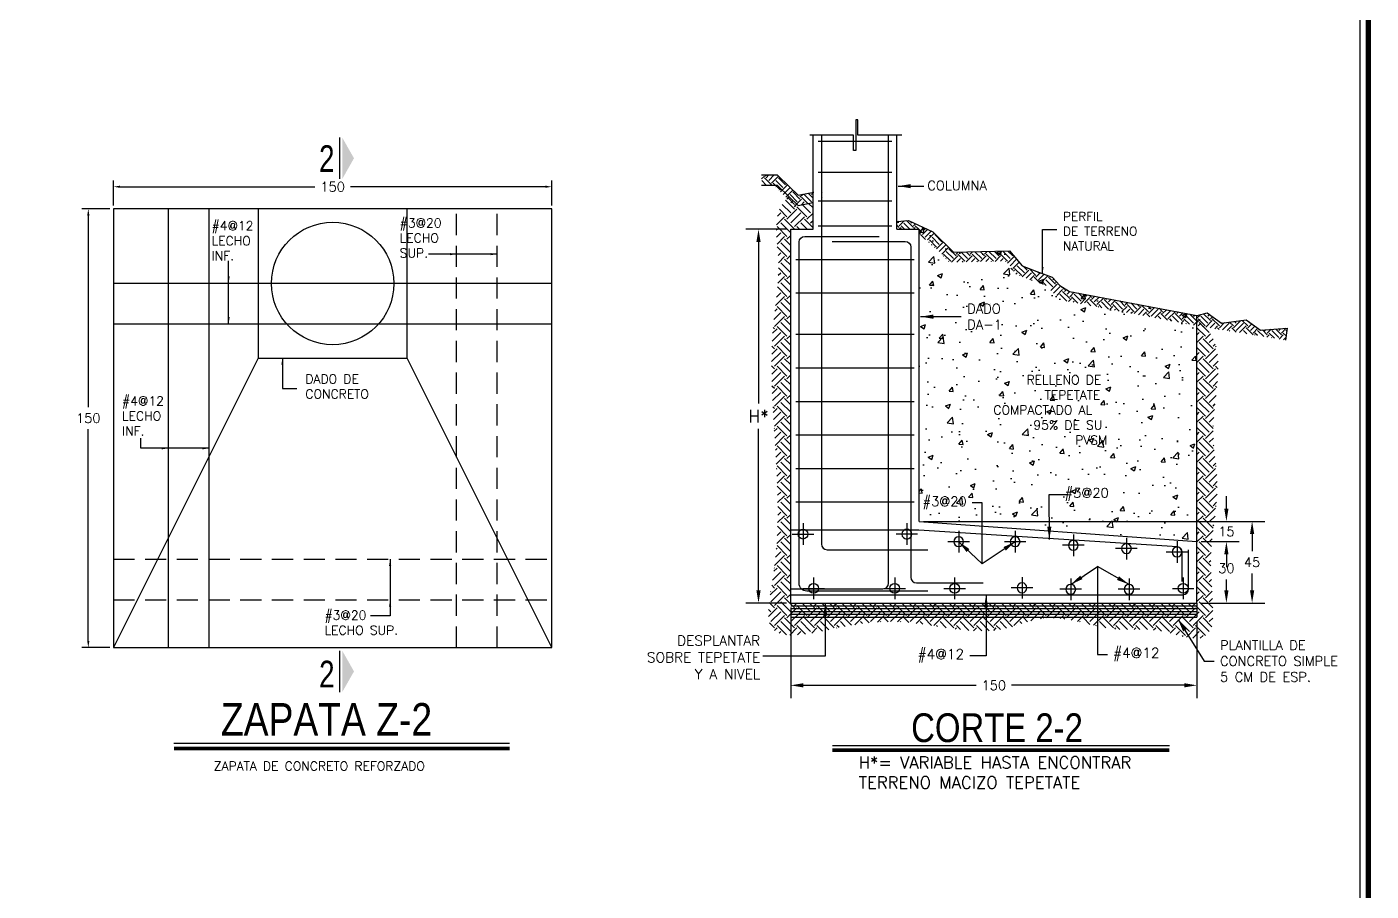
# Model space of a CAD drawing. Header units: millimetres. Extents: x -478 to -58, y -79 to 80.
# Drawn here: x -453.93 to -434.86, y 42.18 to 54.44 of the extents above; entities that cross this region are included whole.
import ezdxf

# ---------------------------------------------------------------- set-up
doc = ezdxf.new("R2010")
doc.units = ezdxf.units.MM
doc.header["$MEASUREMENT"] = 0
doc.linetypes.add('DASHED2', pattern=[0.375, 0.25, -0.125])
doc.layers.get('Defpoints').update_dxf_attribs({"color": 71})
for name, color, linetype in [('.5', 5, 'Continuous'), ('ACERO', 40, 'Continuous'), ('ACEROP', 40, 'DASHED2'), ('cimentacion', 2, 'Continuous'), ('Cotas', 1, 'Continuous'), ('L1', 1, 'Continuous'), ('L2', 4, 'Continuous'), ('texto', 5, 'Continuous'), ('textos', 24, 'Continuous')]:
    doc.layers.add(name, color=color, linetype=linetype)
doc.styles.add('GRAN', font='swissck.ttf', dxfattribs={"height": 0.3})
doc.styles.add('PEQ', font='simplex.shx', dxfattribs={"height": 0.09})
doc.styles.add('ROMANS', font='simplex.shx')
doc.dimstyles.new('STANDARD$0', dxfattribs={"dimtxt": 0.135, "dimasz": 0.095, "dimexe": 0.09, "dimexo": 0.05, "dimgap": 0.09, "dimtad": 0, "dimtih": 1, "dimtoh": 1, "dimdec": 0, "dimlfac": 100, "dimzin": 0, "dimdsep": 46, "dimtxsty": 'ROMANS', "dimcen": 0.09, "dimclrd": 1, "dimclre": 1, "dimclrt": 5, "dimadec": 0, "dimazin": 0, "dimtfac": 1, "dimtdec": 0, "dimtofl": 0, "dimtmove": 0, "dimatfit": 1, "dimfxl": 1, "dimtolj": 1, "dimtzin": 0, "dimarcsym": 0})
doc.dimstyles.new('STANDARD$7', dxfattribs={"dimtxt": 0.6, "dimasz": 0.09, "dimexe": 0.18, "dimexo": 0.0625, "dimgap": 0.09, "dimtad": 0, "dimtih": 1, "dimtoh": 1, "dimzin": 0, "dimdsep": 46, "dimtxsty": 'PEQ', "dimcen": 0.09, "dimclrd": 1, "dimclre": 1, "dimadec": 0, "dimazin": 0, "dimtfac": 1, "dimtdec": 4, "dimtofl": 0, "dimtmove": 0, "dimatfit": 1, "dimfxl": 1, "dimtolj": 1, "dimtzin": 0, "dimarcsym": 0})
pattern_1 = [(45, (0.17364, -4.1174), (3e-17, 0.201525433), [0.1425, -0.1425]), (45, (0.13586, -4.07961), (3e-17, 0.201525433), [0.1425, -0.1425]), (45, (0.09807, -4.04182), (3e-17, 0.201525433), [0.1425, -0.1425]), (135, (0.09807, -4.01663), (-0.201525433, 4e-17), [0.1425, -0.1425]), (135, (0.13586, -3.97885), (-0.201525433, 4e-17), [0.1425, -0.1425]), (135, (0.17364, -3.94106), (-0.201525433, 4e-17), [0.1425, -0.1425])]

# ---------------------------------------------------------------- blocks, each defined once
blk = doc.blocks.new('*D188')
at = {"layer": 'Cotas', "color": 1, "lineweight": -2}
for p, q in [((-452.705, 51.905), (-452.705, 52.259)), ((-452.61, 52.169), (-449.845, 52.169)), ((-446.578, 52.169), (-449.343, 52.169)), ((-446.483, 51.905), (-446.483, 52.259))]:
    blk.add_line(p, q, dxfattribs=at)
at = {"layer": 'Cotas', "color": 1}
for points in [[(-452.61, 52.185), (-452.61, 52.153), (-452.705, 52.169)], [(-446.578, 52.185), (-446.578, 52.153), (-446.483, 52.169)]]:
    blk.add_solid(points, dxfattribs=at)
at = {"layer": 'Defpoints', "color": 0}
for p in [(-446.483, 52.169), (-452.705, 51.855), (-446.483, 51.855)]:
    blk.add_point(p, dxfattribs=at)
at = {"layer": 'Cotas', "color": 5, "insert": (-449.594, 52.169), "char_height": 0.135, "attachment_point": 5, "style": 'ROMANS'}
blk.add_mtext('\\A1;150', dxfattribs=at)
blk = doc.blocks.new('*D187')
at = {"layer": 'Cotas', "color": 1, "lineweight": -2}
for p, q in [((-452.755, 51.855), (-453.152, 51.855)), ((-453.062, 51.76), (-453.062, 49.044)), ((-453.062, 45.727), (-453.062, 48.729)), ((-452.755, 45.632), (-453.152, 45.632))]:
    blk.add_line(p, q, dxfattribs=at)
at = {"layer": 'Cotas', "color": 1}
for points in [[(-453.078, 51.76), (-453.046, 51.76), (-453.062, 51.855)], [(-453.078, 45.727), (-453.046, 45.727), (-453.062, 45.632)]]:
    blk.add_solid(points, dxfattribs=at)
at = {"layer": 'Defpoints', "color": 0}
for p in [(-453.062, 51.855), (-452.705, 51.855), (-452.705, 45.632)]:
    blk.add_point(p, dxfattribs=at)
at = {"layer": 'Cotas', "color": 5, "insert": (-453.062, 48.886), "char_height": 0.135, "attachment_point": 5, "style": 'ROMANS'}
blk.add_mtext('\\A1;150', dxfattribs=at)
blk = doc.blocks.new('*D189')
at = {"layer": 'Defpoints', "color": 0}
for p in [(-437.33, 47.134), (-436.911, 47.134), (-437.33, 46.263)]:
    blk.add_point(p, dxfattribs=at)
at = {"layer": 'textos', "color": 1, "lineweight": -2}
for p, q in [((-437.267, 47.134), (-436.731, 47.134)), ((-436.911, 46.954), (-436.911, 46.913)), ((-436.911, 46.443), (-436.911, 46.598)), ((-437.267, 46.263), (-436.731, 46.263))]:
    blk.add_line(p, q, dxfattribs=at)
at = {"layer": 'textos', "color": 1}
for points in [[(-436.941, 46.954), (-436.881, 46.954), (-436.911, 47.134)], [(-436.941, 46.443), (-436.881, 46.443), (-436.911, 46.263)]]:
    blk.add_solid(points, dxfattribs=at)
at = {"layer": 'textos', "color": 5, "insert": (-436.911, 46.756), "char_height": 0.18, "attachment_point": 5, "style": 'ROMANS'}
blk.add_mtext('\\A1;{\\H0.75x;30}', dxfattribs=at)
blk = doc.blocks.new('VAR')
at = {"layer": 'ACERO', "color": 4}
for p, q in [((-0.121, 0), (0.121, 0)), ((0, 0.121), (0, -0.121))]:
    blk.add_line(p, q, dxfattribs=at)
at = {"layer": 'ACERO'}
blk.add_circle((0, 0), 0.0548, dxfattribs=at)
blk = doc.blocks.new('*D190')
at = {"layer": 'Defpoints', "color": 0}
for p in [(-443.094, 46.263), (-437.33, 46.064), (-443.094, 45.096)]:
    blk.add_point(p, dxfattribs=at)
at = {"layer": 'textos', "color": 1, "lineweight": -2}
for p, q in [((-443.094, 46.2), (-443.094, 44.916)), ((-437.33, 46.002), (-437.33, 44.916)), ((-442.914, 45.096), (-440.462, 45.096)), ((-437.51, 45.096), (-439.961, 45.096))]:
    blk.add_line(p, q, dxfattribs=at)
at = {"layer": 'textos', "color": 1}
for points in [[(-442.914, 45.126), (-442.914, 45.066), (-443.094, 45.096)], [(-437.51, 45.126), (-437.51, 45.066), (-437.33, 45.096)]]:
    blk.add_solid(points, dxfattribs=at)
at = {"layer": 'textos', "color": 5, "insert": (-440.212, 45.096), "char_height": 0.18, "attachment_point": 5, "style": 'ROMANS'}
blk.add_mtext('\\A1;{\\H0.75x;150}', dxfattribs=at)
blk = doc.blocks.new('*D191')
at = {"layer": 'Defpoints', "color": 0}
for p in [(-441.271, 47.421), (-437.33, 47.134), (-436.911, 47.134)]:
    blk.add_point(p, dxfattribs=at)
at = {"layer": 'textos', "color": 1, "lineweight": -2}
for p, q in [((-436.911, 47.601), (-436.911, 47.781)), ((-441.209, 47.421), (-436.731, 47.421)), ((-437.267, 47.134), (-436.731, 47.134)), ((-436.911, 46.954), (-436.911, 46.774))]:
    blk.add_line(p, q, dxfattribs=at)
at = {"layer": 'textos', "color": 1}
for points in [[(-436.941, 47.601), (-436.881, 47.601), (-436.911, 47.421)], [(-436.941, 46.954), (-436.881, 46.954), (-436.911, 47.134)]]:
    blk.add_solid(points, dxfattribs=at)
at = {"layer": 'textos', "color": 5, "insert": (-436.911, 47.278), "char_height": 0.18, "attachment_point": 5, "style": 'ROMANS'}
blk.add_mtext('\\A1;{\\H0.75x;15}', dxfattribs=at)
blk = doc.blocks.new('*D192')
at = {"layer": 'Defpoints', "color": 0}
for p in [(-437.33, 47.421), (-436.546, 47.421), (-437.33, 46.263)]:
    blk.add_point(p, dxfattribs=at)
at = {"layer": 'textos', "color": 1, "lineweight": -2}
for p, q in [((-437.267, 47.421), (-436.366, 47.421)), ((-436.546, 47.241), (-436.546, 46.999)), ((-436.546, 46.443), (-436.546, 46.684)), ((-437.267, 46.263), (-436.366, 46.263))]:
    blk.add_line(p, q, dxfattribs=at)
at = {"layer": 'textos', "color": 1}
for points in [[(-436.576, 47.241), (-436.516, 47.241), (-436.546, 47.421)], [(-436.576, 46.443), (-436.516, 46.443), (-436.546, 46.263)]]:
    blk.add_solid(points, dxfattribs=at)
at = {"layer": 'textos', "color": 5, "insert": (-436.546, 46.842), "char_height": 0.18, "attachment_point": 5, "style": 'ROMANS'}
blk.add_mtext('\\A1;{\\H0.75x;45}', dxfattribs=at)
blk = doc.blocks.new('*D193')
at = {"layer": 'Defpoints', "color": 0}
for p in [(-443.094, 51.566), (-443.551, 46.263), (-443.094, 46.263)]:
    blk.add_point(p, dxfattribs=at)
at = {"layer": 'textos', "color": 1, "lineweight": -2}
for p, q in [((-443.156, 51.566), (-443.731, 51.566)), ((-443.551, 51.386), (-443.551, 49.094)), ((-443.551, 46.443), (-443.551, 48.734)), ((-443.156, 46.263), (-443.731, 46.263))]:
    blk.add_line(p, q, dxfattribs=at)
at = {"layer": 'textos', "color": 1}
for points in [[(-443.581, 51.386), (-443.521, 51.386), (-443.551, 51.566)], [(-443.581, 46.443), (-443.521, 46.443), (-443.551, 46.263)]]:
    blk.add_solid(points, dxfattribs=at)
at = {"layer": 'textos', "color": 5, "insert": (-443.551, 48.914), "char_height": 0.18, "attachment_point": 5, "style": 'ROMANS'}
blk.add_mtext('\\A1;H*', dxfattribs=at)

msp = doc.modelspace()

# ---------------------------------------------------------------- hatches: boundary and pattern name
at = {"layer": 'L1'}
h = msp.add_hatch(dxfattribs=at)
h.set_pattern_fill('EARTH', color=256, scale=0.57, angle=45, style=0)
h.set_pattern_definition([(45, (-24.19443, -9.84954), (1e-17, 0.201525433), [0.1425, -0.1425]), (45, (-24.23222, -9.81175), (1e-17, 0.201525433), [0.1425, -0.1425]), (45, (-24.27, -9.77397), (1e-17, 0.201525433), [0.1425, -0.1425]), (135, (-24.27, -9.74878), (-0.201525433, 3e-17), [0.1425, -0.1425]), (135, (-24.23222, -9.71099), (-0.201525433, 3e-17), [0.1425, -0.1425]), (135, (-24.19443, -9.6732), (-0.201525433, 3e-17), [0.1425, -0.1425])])
h.paths.add_polyline_path([(-443.50866, 52.33587), (-443.50866, 52.19337), (-443.34463, 52.19337), (-443.2117, 52.06575), (-443.03561, 51.89676), (-442.82992, 51.93581), (-442.82992, 52.08086), (-442.98997, 52.05047), (-443.11301, 52.16855), (-443.28731, 52.33587)])
h.paths.add_polyline_path([(-442.77683, 51.94589), (-442.77683, 52.09093), (-442.82992, 52.08086), (-442.82992, 51.93581)])
h.paths.add_polyline_path([(-442.65796, 52.09854), (-442.65796, 51.95552), (-442.64995, 51.95484), (-442.64995, 52.09785)])
h.paths.add_polyline_path([(-441.70703, 51.52485), (-441.70703, 51.66779), (-441.71026, 51.66753), (-441.71026, 51.5246)])
h.paths.add_polyline_path([(-441.58816, 51.5657), (-441.55458, 51.5657), (-441.55458, 51.67972), (-441.58816, 51.67709)])
h.paths.add_polyline_path([(-441.27118, 51.5657), (-441.27118, 51.46204), (-441.16061, 51.41085), (-440.84182, 51.09713), (-440.05324, 51.11357), (-439.89644, 50.92726), (-439.65272, 50.83149), (-439.46265, 50.76432), (-439.36698, 50.65953), (-439.18884, 50.5491), (-438.92432, 50.49913), (-438.89787, 50.63916), (-439.13631, 50.68419), (-439.27508, 50.77022), (-439.38149, 50.88678), (-439.6029, 50.96502), (-439.81068, 51.04667), (-439.98809, 51.25746), (-440.78471, 51.24085), (-441.0783, 51.52977), (-441.42427, 51.68993), (-441.55458, 51.67972), (-441.55458, 51.5657)])
h = msp.add_hatch(dxfattribs=at)
h.set_pattern_fill('EARTH', color=256, scale=0.8, angle=45, style=0)
h.set_pattern_definition([(45, (0.17364, -4.1174), (3e-17, 0.28284271), [0.2, -0.2]), (45, (0.12061, -4.06436), (3e-17, 0.28284271), [0.2, -0.2]), (45, (0.06758, -4.01133), (3e-17, 0.28284271), [0.2, -0.2]), (135, (0.06758, -3.97597), (-0.28284271, 6e-17), [0.2, -0.2]), (135, (0.12061, -3.92294), (-0.28284271, 6e-17), [0.2, -0.2]), (135, (0.17364, -3.8699), (-0.28284271, 6e-17), [0.2, -0.2])])
edge = h.paths.add_edge_path()
edge.add_spline(control_points=[(-443.11854, 52.02779), (-443.14369, 52.00351), (-443.36962, 51.78546), (-443.20803, 51.0958), (-443.35123, 50.31929), (-443.3825, 49.25819), (-443.28199, 48.24314), (-443.27177, 47.22868), (-443.34207, 46.5934), (-443.53096, 45.62742), (-442.26479, 45.98634), (-441.28445, 46.03303), (-440.2832, 45.75645), (-439.35929, 46.17828), (-438.60536, 45.81846), (-437.86152, 45.94319), (-437.13794, 45.61557), (-437.08081, 46.29039), (-437.19939, 46.96789), (-436.97484, 47.83198), (-437.14223, 48.67861), (-437.02574, 49.31612), (-437.01361, 49.95471), (-437.22848, 50.21868), (-437.32965, 50.34296)], knot_values=[0, 0, 0, 0, 0.10341015, 0.92891561, 1.76926436, 2.55750627, 4.07161361, 4.86660452, 5.52794679, 6.15288804, 7.13753941, 8.17679579, 9.51580708, 9.950093, 11.1343157, 11.66078291, 12.40642426, 12.6204001, 13.45218397, 14.57578338, 15.1707758, 16.00326211, 16.52781719, 16.994525, 16.994525, 16.994525, 16.994525], degree=3, periodic=0)
edge.add_line((-437.32965, 50.34296), (-437.32965, 47.1343))
edge.add_line((-437.32965, 47.1343), (-437.32965, 46.26261))
edge.add_line((-437.32965, 46.26261), (-443.09381, 46.26261))
edge.add_line((-443.09381, 46.26261), (-443.09381, 51.5657))
edge.add_line((-443.09381, 51.5657), (-442.77683, 51.5657))
edge.add_line((-442.77683, 51.5657), (-442.77683, 51.94487))
edge.add_line((-442.77683, 51.94487), (-442.98997, 51.9044))
edge.add_line((-442.98997, 51.9044), (-443.11854, 52.02779))
h = msp.add_hatch(dxfattribs=at)
h.set_pattern_fill('AR-CONC', color=256, scale=0.1, style=0)
h.set_pattern_definition([(50, (0.17364, -4.1174), (0.7172602, -0.0627521), [0.075, -0.825]), (355, (0.17364, -4.1174), (-0.1387513, 0.7521921), [0.06, -0.66]), (100.4514, (0.2334, -4.1226), (0.5785094, 0.6894395), [0.0637402, -0.7011421]), (46.1842, (0.1736, -3.9174), (1.067241, -0.165519), [0.1125, -1.2375]), (96.6356, (0.2626, -3.9312), (0.9346627, 0.9741179), [0.0956103, -1.051713]), (351.1842, (0.1736, -3.9174), (0.934662, 0.9741186), [0.09, -0.99]), (21, (0.27364, -3.9674), (0.59690705, -0.4026189), [0.075, -0.825]), (326, (0.27364, -3.9674), (0.2433153, 0.72515), [0.06, -0.66]), (71.4514, (0.3234, -4.00095), (0.8402226, 0.3225305), [0.0637402, -0.7011421]), (37.5, (0.17364, -4.1174), (0.01215986, 0.33289385), [0, -0.652, 0, -0.67, 0, -0.6625]), (7.5, (0.17364, -4.1174), (0.26306954, 0.3944117), [0, -0.382, 0, -0.637, 0, -0.2525]), (327.5, (-0.04936, -4.1174), (0.53382244, -0.02255487), [0, -0.25, 0, -0.78, 0, -1.035]), (317.5, (-0.14936, -4.1174), (0.58318617, 0.100105), [0, -0.325, 0, -0.518, 0, -0.735])])
h.paths.add_polyline_path([(-437.32965, 50.34296), (-439.13631, 50.68419), (-439.27508, 50.77022), (-439.38149, 50.88678), (-439.6029, 50.96502), (-439.81068, 51.04667), (-439.98809, 51.25746), (-440.78471, 51.24085), (-441.0783, 51.52977), (-441.42427, 51.68993), (-441.58816, 51.67709), (-441.58816, 51.5657), (-441.27118, 51.5657), (-441.27118, 47.42077), (-437.32965, 47.1343)])
h.paths.add_polyline_path([(-439.23973, 47.68058), (-438.54866, 47.68058), (-438.54866, 47.92808), (-439.23973, 47.92808)], flags=24)
h.paths.add_polyline_path([(-441.25497, 47.55921), (-440.5639, 47.55921), (-440.5639, 47.80671), (-441.25497, 47.80671)], flags=24)
h.paths.add_polyline_path([(-440.62198, 50.11231), (-440.04019, 50.11231), (-440.04019, 50.53981), (-440.62198, 50.53981)], flags=24)
h = msp.add_hatch(dxfattribs=at)
h.set_pattern_fill('EARTH', color=256, scale=0.57, angle=45, style=0)
h.set_pattern_definition(pattern_1)
h.paths.add_polyline_path([(-438.90213, 50.63996), (-438.92877, 50.49893), (-437.32965, 50.1969), (-437.32965, 50.34296)])
h = msp.add_hatch(dxfattribs=at)
h.set_pattern_fill('EARTH', color=256, scale=0.57, angle=45, style=0)
h.set_pattern_definition(pattern_1)
h.paths.add_polyline_path([(-436.62829, 50.27914), (-436.98251, 50.23526), (-437.18295, 50.38061), (-437.32965, 50.34296), (-437.32965, 50.1969), (-436.07094, 49.9927), (-436.04893, 50.16121), (-436.42785, 50.13653)])

# ---------------------------------------------------------------- linework, layer by layer
at = {"layer": 'ACERO'}
for p, q in [((-442.70352, 52.81377), (-441.66073, 52.81377)), ((-442.70352, 52.37594), (-441.66073, 52.37594)), ((-442.70352, 51.96753), (-441.66073, 51.96753)), ((-451.92633, 45.63241), (-451.92633, 51.8552)), ((-451.34921, 45.63241), (-451.34921, 51.8552)), ((-442.70352, 51.61335), (-441.66073, 51.61335)), ((-443.0205, 51.13788), (-441.34375, 51.13788)), ((-452.70546, 50.80312), (-446.48267, 50.80312)), ((-443.0205, 50.66242), (-441.34375, 50.66242)), ((-452.70546, 50.226), (-446.48267, 50.226)), ((-443.0205, 50.07527), (-441.34375, 50.07527)), ((-443.0205, 49.5998), (-441.34375, 49.5998)), ((-443.0205, 49.12433), (-441.34375, 49.12433)), ((-443.0205, 48.64886), (-441.34375, 48.64886)), ((-443.0205, 48.1734), (-441.34375, 48.1734)), ((-443.0205, 47.69793), (-441.34375, 47.69793))]:
    msp.add_line(p, q, dxfattribs=at)
for points in [[(-443.09381, 46.46509), (-441.78627, 46.46509, 0.41421356), (-441.70703, 46.54433), (-441.70703, 52.8992)], [(-442.65796, 52.8992), (-442.65796, 47.09932, 0.41421356), (-442.57872, 47.02008), (-441.14759, 47.02008)], [(-441.14759, 46.43293), (-442.8663, 46.43293, -0.41421356), (-442.97494, 46.54157), (-442.97494, 51.38566, -0.41421356), (-442.8957, 51.46491), (-441.83953, 51.46491)], [(-442.50547, 51.39224), (-441.4693, 51.39224, -0.41421356), (-441.39005, 51.31299), (-441.39005, 46.62879, 0.41421356), (-441.31081, 46.54955), (-440.36228, 46.54955)], [(-443.09381, 47.29983), (-443.08881, 47.30077, -0.04634664), (-443.07421, 47.30212), (-441.29078, 47.30212, -0.04634664), (-441.27618, 47.30077), (-437.60639, 47.06522, -0.36093785), (-437.54174, 46.98734), (-437.54174, 46.56908)], [(-443.09381, 46.38147), (-437.52776, 46.38147, 0.41421356), (-437.44851, 46.46072), (-437.44851, 47.01809)]]:
    msp.add_lwpolyline(points, format="xyb", dxfattribs=at)
at = {"layer": 'ACEROP', "ltscale": 1.2}
for p, q in [((-447.83565, 45.63241), (-447.83565, 51.8552)), ((-447.25853, 45.63241), (-447.25853, 51.8552)), ((-452.70546, 46.88569), (-446.48267, 46.88569)), ((-452.70546, 46.30857), (-446.48267, 46.30857))]:
    msp.add_line(p, q, dxfattribs=at)
at = {"layer": 'L1'}
for p, q in [((-437.32965, 47.1343), (-437.32965, 50.34296)), ((-436.04893, 50.16121), (-436.07094, 49.9927)), ((-443.09381, 46.22299), (-437.32965, 46.22299)), ((-443.09381, 46.18336), (-437.32965, 46.18336)), ((-437.32965, 46.26261), (-437.32965, 46.0645)), ((-443.09381, 46.14374), (-437.32965, 46.14374)), ((-443.09381, 46.10412), (-437.32965, 46.10412)), ((-443.09381, 46.0645), (-437.32965, 46.0645))]:
    msp.add_line(p, q, dxfattribs=at)
for points in [[(-441.51714, 52.8992), (-442.14057, 52.8992), (-442.14057, 53.11602), (-442.1709, 53.11602), (-442.1709, 52.68237), (-442.20124, 52.68237), (-442.20124, 52.8992), (-442.82466, 52.8992)], [(-443.50866, 52.33587), (-443.28731, 52.33587), (-443.11301, 52.16855), (-442.98997, 52.05047), (-442.76366, 52.09343)], [(-443.50866, 52.1898), (-443.28731, 52.1898), (-443.11301, 52.02249), (-442.98997, 51.9044), (-442.77683, 51.94487)], [(-441.58816, 51.67709), (-441.42427, 51.68993), (-441.0783, 51.52977), (-440.78471, 51.24085), (-439.98809, 51.25746), (-439.81068, 51.04667), (-439.6029, 50.96502), (-439.38149, 50.88678), (-439.27508, 50.77022), (-439.13631, 50.68419), (-437.32965, 50.34296)], [(-437.32965, 50.34296), (-437.18295, 50.38061), (-436.98251, 50.23526), (-436.62829, 50.27914), (-436.42785, 50.13653), (-436.04893, 50.16121)]]:
    msp.add_lwpolyline(points, dxfattribs=at)
msp.add_circle((-449.59406, 50.7968), 0.8684, dxfattribs=at)
at = {"layer": 'L2'}
for p, q in [((-442.77683, 51.5657), (-442.77683, 52.8992)), ((-441.58816, 51.5657), (-441.58816, 52.8992)), ((-443.09381, 46.26261), (-443.09381, 51.5657)), ((-443.09381, 51.5657), (-442.77683, 51.5657)), ((-441.58816, 51.5657), (-441.27118, 51.5657)), ((-441.27118, 47.42077), (-441.27118, 51.5657)), ((-441.27118, 47.42077), (-437.32965, 47.1343)), ((-437.32965, 46.26261), (-437.32965, 47.1343)), ((-443.09381, 46.26261), (-437.32965, 46.26261))]:
    msp.add_line(p, q, dxfattribs=at)
at = {"layer": 'texto'}
for p, q in [((-449.49913, 52.86581), (-449.49913, 52.27977)), ((-450.65246, 49.73839), (-452.70546, 45.63241)), ((-446.48267, 45.63241), (-448.53566, 49.73839)), ((-449.49913, 45.58616), (-449.49913, 45.00012)), ((-447.08287, 44.27268), (-451.84826, 44.27268)), ((-442.50128, 44.24274), (-437.71969, 44.24274))]:
    msp.add_line(p, q, dxfattribs=at)
at = {"layer": 'texto', "const_width": 0.07718}
msp.add_lwpolyline([(-478.0933, 66.46207), (-478.0933, 2.74941, 0.41421356), (-477.20579, 1.86189), (-435.78338, 1.86189, 0.41421356), (-434.89587, 2.74941), (-434.89587, 66.46207, 0.41421356), (-435.78338, 67.34958), (-477.20579, 67.34958, 0.41421356)], format="xyb", close=True, dxfattribs=at)
at = {"layer": 'texto'}
msp.add_lwpolyline([(-477.97754, 66.46207), (-477.97754, 2.74941, 0.41421356), (-477.20579, 1.97766), (-435.78338, 1.97766, 0.41421356), (-435.01163, 2.74941), (-435.01163, 66.46207, 0.41421356), (-435.78338, 67.23382), (-477.20579, 67.23382, 0.41421356)], format="xyb", close=True, dxfattribs=at)
for points in [[(-452.70546, 45.63241), (-446.48267, 45.63241), (-446.48267, 51.8552), (-452.70546, 51.8552)], [(-448.53566, 49.73839), (-448.53566, 51.8552), (-450.65246, 51.8552), (-450.65246, 49.73839)]]:
    msp.add_lwpolyline(points, close=True, dxfattribs=at)
for points, const_width in [([(-447.08287, 44.19902), (-451.84826, 44.19902)], 0.05525), ([(-442.50128, 44.17485), (-437.71969, 44.17485)], 0.05092)]:
    msp.add_lwpolyline(points, dxfattribs=dict(at, const_width=const_width))
for points in [[(-449.45792, 52.86581), (-449.29161, 52.57279), (-449.45792, 52.27977)], [(-449.45792, 45.58616), (-449.29161, 45.29314), (-449.45792, 45.00012)]]:
    msp.add_solid(points, dxfattribs=at)

# ---------------------------------------------------------------- block references
at = {"layer": 'ACERO', "yscale": 1.267912668448131, "zscale": 1.267912668448135}
for p, xscale in [((-442.9183, 47.24069), 1.267912668448153), ((-441.44595, 47.24069), -1.267912668448153), ((-440.70929, 47.13266), -1.267912668448153), ((-439.90895, 47.13266), -1.267912668448153), ((-439.08236, 47.08272), -1.267912668448153), ((-438.3291, 47.03612), -1.267912668448153), ((-437.61037, 46.98694), -1.267912668448153), ((-442.76961, 46.47138), 1.267912668448153), ((-441.61746, 46.47138), 1.267912668448153), ((-440.76783, 46.47138), 1.267912668448153), ((-439.81029, 46.47894), -1.267912668448153), ((-439.11949, 46.45828), -1.267912668448153), ((-438.29219, 46.45828), -1.267912668448153), ((-437.52461, 46.47138), 1.267912668448153)]:
    msp.add_blockref('VAR', p, dxfattribs=dict(at, xscale=xscale))

# ---------------------------------------------------------------- texts
at = {"layer": '.5', "insert": (-442.12921, 44.08653), "char_height": 0.171, "width": 11.8493231, "attachment_point": 1, "style": 'PEQ'}
msp.add_mtext('H*= VARIABLE HASTA ENCONTRAR \\PTERRENO MACIZO TEPETATE', dxfattribs=at)
at = {"layer": 'L1', "color": 5, "insert": (-443.75257, 49.62647), "char_height": 0.135, "attachment_point": 6, "style": 'ROMANS'}
msp.add_mtext('\\A1;', dxfattribs=at)
at = {"layer": 'texto', "style": 'GRAN', "width": 0.906209}
for p in [(-449.78758, 52.37739), (-449.78671, 45.06521)]:
    msp.add_text('2', height=0.37982, dxfattribs=at).set_placement(p)
at = {"layer": 'texto', "style": 'GRAN'}
for s, height, p in [('ZAPATA Z-2', 0.4617, (-451.17981, 44.38256)), ('CORTE 2-2', 0.407393, (-441.3845, 44.29078))]:
    msp.add_text(s, height=height, dxfattribs=at).set_placement(p)
at = {"layer": 'texto', "style": 'PEQ'}
for s, insert, char_height, attachment_point in [('COLUMNA', (-441.15561, 52.18656), 0.135, 4), ('#4@12\\PLECHO\\PINF.', (-451.31145, 51.40242), 0.12825, 4), ('#3@20\\PLECHO \\PSUP.', (-448.64275, 51.44184), 0.12825, 4), ('PERFIL\\PDE TERRENO\\PNATURAL ', (-439.22975, 51.5379), 0.125685, 4), ('\\A1;DADO\\PDA-1', (-440.58823, 50.32606), 0.135, 4), ('DADO DE\\PCONCRETO', (-449.98158, 49.33447), 0.12825, 4), ('\\pi-1.1604;RELLENO DE\\P\\pi-0.90386;TEPETATE\\P\\pi-1.6306;COMPACTADO AL\\P\\pi-1.0626;95% DE SU \\P\\pi-0.47025;PVSM', (-438.58733, 49.00235), 0.12825, 4), ('#4@12\\PLECHO\\PINF.', (-452.58282, 48.91704), 0.12825, 4), ('#3@20', (-439.20598, 47.80433), 0.135, 4), ('#3@20', (-440.59765, 47.68296), 0.135, 6), ('#3@20\\PLECHO SUP.', (-449.70992, 45.98427), 0.12825, 4), ('DESPLANTAR\\PSOBRE TEPETATE\\PY A NIVEL', (-443.52677, 45.49239), 0.1426402, 6), ('#4@12', (-440.63289, 45.51507), 0.14264, 6), ('#4@12', (-438.5201, 45.53177), 0.14264, 4), ('\\A1;PLANTILLA DE\\PCONCRETO SIMPLE\\P5 CM DE ESP.', (-437.00108, 45.43982), 0.135, 4), ('{\\H0.85714x;ZAPATA DE CONCRETO REFORZADO \\P } ', (-451.28142, 43.83231), 0.149625, 4)]:
    msp.add_mtext(s, dxfattribs=dict(at, insert=insert, char_height=char_height, attachment_point=attachment_point))

# ---------------------------------------------------------------- dimensions: what is measured, and where the dimension line sits
at = {"layer": 'Cotas'}
dim = msp.add_linear_dim(base=(-446.48267, 52.16907), p1=(-452.70546, 51.8552), p2=(-446.48267, 51.8552), text='150', dimstyle='STANDARD$0', dxfattribs=at)
dim.commit()
dim.dimension.update_dxf_attribs({"geometry": '*D188', "text_midpoint": (-449.59406, 52.16907), "dimtype": 160})
dim = msp.add_linear_dim(base=(-453.0621, 51.8552), p1=(-452.70546, 45.63241), p2=(-452.70546, 51.8552), angle=90, text='150', dimstyle='STANDARD$0', dxfattribs=at)
dim.commit()
dim.dimension.update_dxf_attribs({"geometry": '*D187', "text_midpoint": (-453.0621, 48.8863), "dimtype": 160})
at = {"layer": 'textos'}
for base, p1, p2, text, picture, middle in [((-443.55139, 46.26261), (-443.09381, 51.5657), (-443.09381, 46.26261), 'H*', '*D193', (-443.55139, 48.91416)), ((-436.54648, 47.42077), (-437.32965, 46.26261), (-437.32965, 47.42077), '{\\H0.75x;45}', '*D192', (-436.54648, 46.84169))]:
    dim = msp.add_linear_dim(base=base, p1=p1, p2=p2, angle=90, text=text, dimstyle='STANDARD$0', override={"dimtxt": 0.18, "dimasz": 0.18, "dimexe": 0.18, "dimexo": 0.0625, "dimdec": 4, "dimlfac": 1, "dimtdec": 4, "dimatfit": 3}, dxfattribs=at)
    dim.commit()
    dim.dimension.update_dxf_attribs({"geometry": picture, "text_midpoint": middle})
for p1, angle, text, picture, middle in [((-441.27118, 47.42077), 270, '{\\H0.75x;15}', '*D191', (-436.91138, 47.27753)), ((-437.32965, 46.26261), 90, '{\\H0.75x;30}', '*D189', (-436.91138, 46.75578))]:
    dim = msp.add_linear_dim(base=(-436.91138, 47.1343), p1=p1, p2=(-437.32965, 47.1343), angle=angle, text=text, dimstyle='STANDARD$0', override={"dimtxt": 0.18, "dimasz": 0.18, "dimexe": 0.18, "dimexo": 0.0625, "dimdec": 4, "dimlfac": 1, "dimtdec": 4, "dimatfit": 3}, dxfattribs=at)
    dim.commit()
    dim.dimension.update_dxf_attribs({"geometry": picture, "text_midpoint": middle, "dimtype": 160})
dim = msp.add_linear_dim(base=(-443.09381, 45.09603), p1=(-437.32965, 46.0645), p2=(-443.09381, 46.26261), text='{\\H0.75x;150}', dimstyle='STANDARD$0', override={"dimtxt": 0.18, "dimasz": 0.18, "dimexe": 0.18, "dimexo": 0.0625, "dimdec": 4, "dimlfac": 1, "dimtdec": 4, "dimatfit": 3}, dxfattribs=at)
dim.commit()
dim.dimension.update_dxf_attribs({"geometry": '*D190', "text_midpoint": (-440.21173, 45.09603)})

# ---------------------------------------------------------------- leaders
for points, dimstyle, override in [([(-450.30753, 49.73839), (-450.30753, 49.30567), (-450.10166, 49.30567)], 'STANDARD$7', {"dimtxt": 0.135, "dimasz": 0.095, "dimexe": 0.09, "dimexo": 0.05, "dimdec": 0, "dimlfac": 100, "dimtxsty": 'ROMANS', "dimclrt": 5, "dimtdec": 0}), ([(-451.92633, 48.4588), (-452.31676, 48.4588), (-452.31676, 48.60391)], 'STANDARD$0', {"dimgap": 0.09, "dimtad": 0}), ([(-448.77894, 46.88569), (-448.77894, 46.30857)], 'STANDARD$0', {"dimgap": 0.09, "dimtad": 0}), ([(-448.77894, 46.30857), (-448.77894, 46.08372), (-449.05565, 46.08372)], 'STANDARD$0', {"dimgap": 0.09, "dimtad": 0})]:
    msp.add_leader(points, dimstyle=dimstyle, override=override)
at = {"layer": 'cimentacion', "color": 2}
for points in [[(-447.83565, 51.2126), (-448.23319, 51.2126)], [(-447.25853, 51.2126), (-447.83565, 51.2126)], [(-451.07091, 50.80312), (-451.07091, 51.11785)], [(-451.07091, 50.226), (-451.07091, 50.80312)], [(-451.34921, 48.4588), (-451.92633, 48.4588)]]:
    msp.add_leader(points, dimstyle='STANDARD$0', override={"dimgap": 0.09, "dimtad": 0}, dxfattribs=at)
at = {"layer": 'L1'}
msp.add_leader([(-439.52003, 50.93762), (-439.52003, 51.56063), (-439.31519, 51.56063)], dimstyle='STANDARD$0', dxfattribs=at)
at = {"layer": 'textos'}
for points in [[(-441.56972, 52.17723), (-441.20685, 52.17723)], [(-439.42337, 47.16599), (-439.42608, 47.80433), (-439.17692, 47.80433)], [(-440.70929, 47.13266), (-440.37867, 46.81731), (-440.37867, 47.68296), (-440.51841, 47.68296)], [(-439.90895, 47.13266), (-440.37867, 46.81731), (-440.37867, 47.68296), (-440.51841, 47.68296)], [(-439.11949, 46.52779), (-438.73909, 46.77992), (-438.73909, 45.53177), (-438.59935, 45.53177)], [(-438.29219, 46.52779), (-438.73909, 46.77992), (-438.73909, 45.53177), (-438.59935, 45.53177)], [(-440.32108, 46.38033), (-440.32108, 45.51507), (-440.55365, 45.51507)], [(-442.60343, 46.26261), (-442.60343, 45.50907), (-443.48893, 45.50907)]]:
    msp.add_leader(points, dimstyle='STANDARD$7', override={"dimtxt": 0.18, "dimasz": 0.18, "dimdec": 4, "dimtxsty": 'ROMANS', "dimclrt": 5, "dimatfit": 3}, dxfattribs=at)
at = {"layer": 'textos', "annotation_type": 0, "has_hookline": 1, "hookline_direction": 0}
for points in [[(-441.25094, 50.32606), (-440.67373, 50.32606)], [(-437.59646, 46.02833), (-437.2259, 45.43982), (-437.08658, 45.43982)]]:
    msp.add_leader(points, dimstyle='STANDARD$7', override={"dimtxt": 0.18, "dimasz": 0.18, "dimdec": 4, "dimtxsty": 'ROMANS', "dimclrt": 5, "dimatfit": 3}, dxfattribs=at)

doc.saveas('drawing.dxf')
